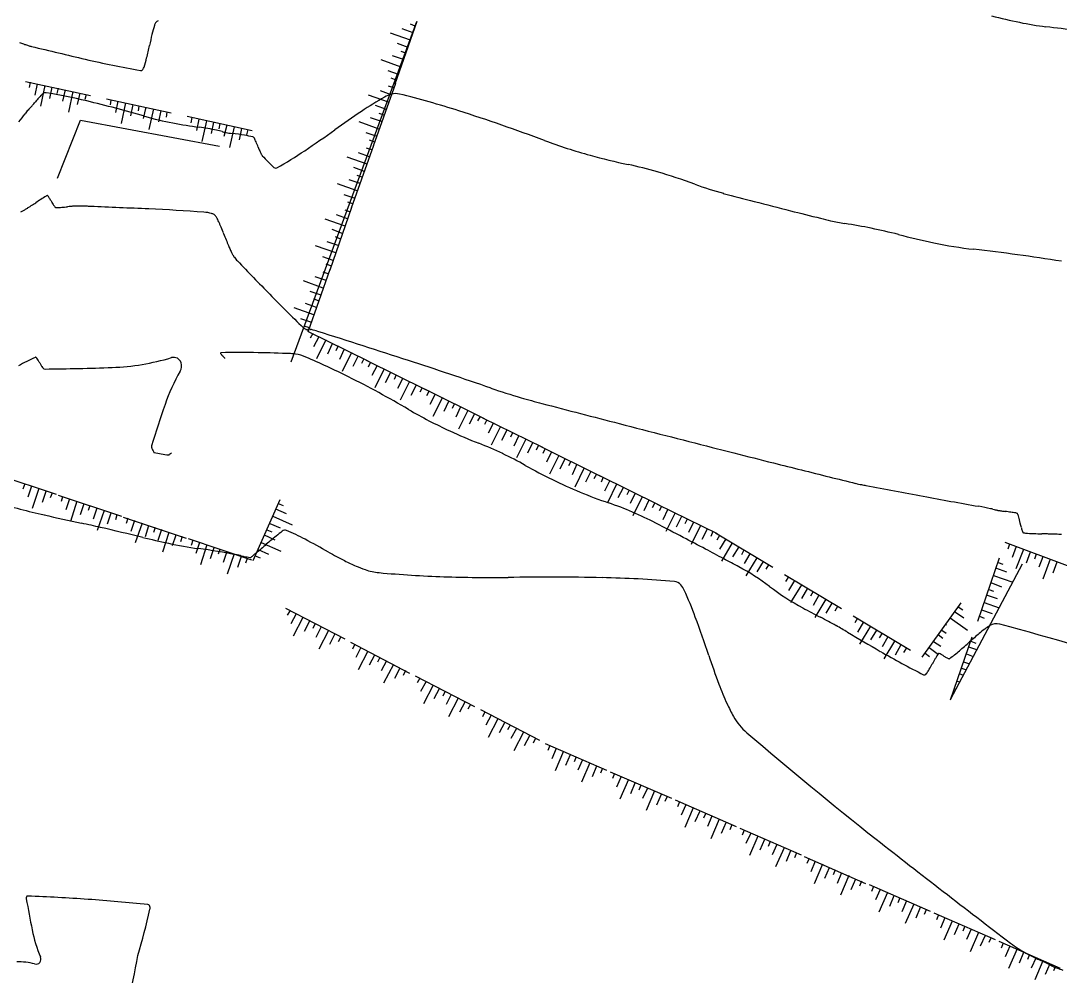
# Model space of a CAD drawing. Extents: x 0 to 560514, y 0 to 4788038.
# Drawn here: x 560228.8 to 560254.45, y 4787804.23 to 4787827.81 of the extents above; entities that cross this region are included whole.
import ezdxf

# ---------------------------------------------------------------- set-up
doc = ezdxf.new("R2010")
doc.units = 0
doc.layers.add('Nivel 7', color=7, linetype='Continuous')

msp = doc.modelspace()

# ---------------------------------------------------------------- linework, layer by layer
at = {"layer": 'Nivel 7'}
for p, q in [((560235.47, 4787819.39), (560238.57, 4787827.79)), ((560238.57, 4787827.79), (560238.03, 4787826.24)), ((560238.48, 4787827.51), (560238.21, 4787827.61)), ((560238.53, 4787827.67), (560238.41, 4787827.72)), ((560238.41, 4787827.33), (560237.92, 4787827.5)), ((560238.08, 4787827.25), (560238.35, 4787827.15)), ((560238.3, 4787827.01), (560238.18, 4787827.05)), ((560238.18, 4787826.66), (560237.69, 4787826.84)), ((560238.24, 4787826.85), (560237.97, 4787826.94)), ((560237.85, 4787826.58), (560238.11, 4787826.49)), ((560228.91, 4787826.31), (560230.52, 4787825.96)), ((560229.03, 4787826.29), (560229, 4787826.16)), ((560229.2, 4787826.25), (560229.14, 4787825.97)), ((560238.04, 4787826.26), (560237.49, 4787824.71)), ((560238.06, 4787826.34), (560237.94, 4787826.39)), ((560229.39, 4787826.21), (560229.28, 4787825.7)), ((560229.51, 4787825.89), (560229.57, 4787826.17)), ((560229.72, 4787826.14), (560229.69, 4787826.01)), ((560229.89, 4787826.1), (560229.83, 4787825.82)), ((560230.08, 4787826.06), (560229.97, 4787825.55)), ((560230.2, 4787825.74), (560230.26, 4787826.02)), ((560230.41, 4787825.99), (560230.38, 4787825.86)), ((560237.87, 4787825.8), (560237.38, 4787825.97)), ((560237.94, 4787825.98), (560237.67, 4787826.08)), ((560238, 4787826.15), (560237.87, 4787826.19)), ((560230.91, 4787825.88), (560232.51, 4787825.53)), ((560231.02, 4787825.85), (560231, 4787825.73)), ((560231.19, 4787825.82), (560231.13, 4787825.54)), ((560231.38, 4787825.78), (560231.27, 4787825.27)), ((560231.51, 4787825.46), (560231.57, 4787825.74)), ((560237.54, 4787825.72), (560237.81, 4787825.62)), ((560231.71, 4787825.7), (560231.69, 4787825.58)), ((560231.88, 4787825.67), (560231.82, 4787825.39)), ((560232.07, 4787825.63), (560231.96, 4787825.12)), ((560232.2, 4787825.31), (560232.26, 4787825.59)), ((560232.4, 4787825.55), (560232.38, 4787825.43)), ((560237.76, 4787825.48), (560237.64, 4787825.52)), ((560232.9, 4787825.45), (560234.51, 4787825.1)), ((560233.02, 4787825.42), (560232.99, 4787825.29)), ((560233.19, 4787825.38), (560233.13, 4787825.1)), ((560233.38, 4787825.34), (560233.26, 4787824.83)), ((560233.5, 4787825.02), (560233.56, 4787825.3)), ((560233.71, 4787825.27), (560233.68, 4787825.14)), ((560233.88, 4787825.23), (560233.81, 4787824.95)), ((560237.64, 4787825.13), (560237.15, 4787825.31)), ((560237.7, 4787825.32), (560237.43, 4787825.41)), ((560234.06, 4787825.19), (560233.95, 4787824.68)), ((560234.19, 4787824.87), (560234.25, 4787825.15)), ((560234.4, 4787825.12), (560234.37, 4787824.99)), ((560237.31, 4787825.05), (560237.58, 4787824.96)), ((560237.5, 4787824.73), (560236.95, 4787823.18)), ((560237.53, 4787824.81), (560237.4, 4787824.86)), ((560237.34, 4787824.27), (560236.85, 4787824.44)), ((560237.4, 4787824.45), (560237.13, 4787824.55)), ((560237.46, 4787824.62), (560237.33, 4787824.66)), ((560237.01, 4787824.19), (560237.27, 4787824.09)), ((560237.22, 4787823.95), (560237.1, 4787823.99)), ((560237.1, 4787823.61), (560236.61, 4787823.78)), ((560237.17, 4787823.79), (560236.9, 4787823.88)), ((560236.77, 4787823.52), (560237.04, 4787823.43)), ((560229.6, 4787823.27), (560229.57, 4787823.32)), ((560236.96, 4787823.2), (560236.42, 4787821.65)), ((560236.99, 4787823.29), (560236.87, 4787823.33)), ((560236.8, 4787822.74), (560236.31, 4787822.91)), ((560236.86, 4787822.92), (560236.59, 4787823.02)), ((560236.92, 4787823.09), (560236.8, 4787823.13)), ((560236.47, 4787822.66), (560236.74, 4787822.56)), ((560236.69, 4787822.42), (560236.56, 4787822.47)), ((560236.57, 4787822.08), (560236.07, 4787822.25)), ((560236.63, 4787822.26), (560236.36, 4787822.35)), ((560236.24, 4787821.99), (560236.5, 4787821.9)), ((560236.42, 4787821.67), (560235.88, 4787820.12)), ((560236.45, 4787821.76), (560236.33, 4787821.8)), ((560236.26, 4787821.21), (560235.77, 4787821.39)), ((560236.33, 4787821.4), (560236.06, 4787821.49)), ((560236.38, 4787821.56), (560236.26, 4787821.6)), ((560235.93, 4787821.13), (560236.2, 4787821.04)), ((560236.15, 4787820.89), (560236.03, 4787820.94)), ((560236.03, 4787820.55), (560235.54, 4787820.72)), ((560236.09, 4787820.73), (560235.82, 4787820.83)), ((560235.7, 4787820.46), (560235.97, 4787820.37)), ((560235.92, 4787820.23), (560235.79, 4787820.27)), ((560235.89, 4787820.19), (560235.88, 4787820.19)), ((560235.89, 4787820.14), (560237.36, 4787819.41)), ((560236, 4787820.09), (560235.94, 4787819.97)), ((560236.15, 4787820.01), (560236.02, 4787819.76)), ((560236.32, 4787819.93), (560236.09, 4787819.46)), ((560236.37, 4787819.59), (560236.49, 4787819.84)), ((560236.63, 4787819.78), (560236.57, 4787819.66)), ((560236.78, 4787819.7), (560236.66, 4787819.45)), ((560236.96, 4787819.62), (560236.73, 4787819.15)), ((560237, 4787819.28), (560237.12, 4787819.53)), ((560237.26, 4787819.46), (560237.2, 4787819.35)), ((560237.32, 4787819.43), (560238.8, 4787818.7)), ((560237.43, 4787819.38), (560237.37, 4787819.26)), ((560237.59, 4787819.3), (560237.46, 4787819.05)), ((560237.76, 4787819.22), (560237.53, 4787818.75)), ((560237.8, 4787818.88), (560237.93, 4787819.13)), ((560238.06, 4787819.07), (560238.01, 4787818.95)), ((560238.22, 4787818.99), (560238.09, 4787818.73)), ((560238.39, 4787818.9), (560238.16, 4787818.44)), ((560238.43, 4787818.57), (560238.56, 4787818.82)), ((560238.7, 4787818.75), (560238.64, 4787818.64)), ((560238.76, 4787818.72), (560240.23, 4787817.99)), ((560238.87, 4787818.67), (560238.81, 4787818.55)), ((560239.02, 4787818.59), (560238.89, 4787818.34)), ((560239.2, 4787818.51), (560238.96, 4787818.04)), ((560239.24, 4787818.17), (560239.36, 4787818.42)), ((560239.5, 4787818.36), (560239.44, 4787818.24)), ((560239.65, 4787818.28), (560239.53, 4787818.02)), ((560239.83, 4787818.19), (560239.6, 4787817.73)), ((560239.87, 4787817.86), (560240, 4787818.11)), ((560240.13, 4787818.04), (560240.07, 4787817.93)), ((560240.19, 4787818.01), (560241.67, 4787817.28)), ((560240.3, 4787817.96), (560240.24, 4787817.84)), ((560240.46, 4787817.88), (560240.33, 4787817.63)), ((560240.63, 4787817.79), (560240.4, 4787817.33)), ((560240.67, 4787817.46), (560240.8, 4787817.71)), ((560240.93, 4787817.64), (560240.88, 4787817.53)), ((560241.09, 4787817.57), (560240.96, 4787817.31)), ((560241.26, 4787817.48), (560241.03, 4787817.02)), ((560241.31, 4787817.14), (560241.43, 4787817.4)), ((560241.57, 4787817.33), (560241.51, 4787817.21)), ((560241.63, 4787817.3), (560243.1, 4787816.57)), ((560241.74, 4787817.25), (560241.68, 4787817.13)), ((560241.89, 4787817.17), (560241.77, 4787816.91)), ((560242.07, 4787817.08), (560241.84, 4787816.62)), ((560242.11, 4787816.75), (560242.23, 4787817)), ((560242.37, 4787816.93), (560242.31, 4787816.82)), ((560242.52, 4787816.86), (560242.4, 4787816.6)), ((560242.7, 4787816.77), (560242.47, 4787816.3)), ((560228.11, 4787816.64), (560229.67, 4787816.12)), ((560242.74, 4787816.43), (560242.87, 4787816.69)), ((560243, 4787816.62), (560242.94, 4787816.5)), ((560243.06, 4787816.59), (560244.54, 4787815.86)), ((560243.17, 4787816.54), (560243.12, 4787816.42)), ((560228.9, 4787816.38), (560228.85, 4787816.25)), ((560229.06, 4787816.32), (560228.97, 4787816.05)), ((560229.24, 4787816.26), (560229.08, 4787815.77)), ((560243.33, 4787816.46), (560243.2, 4787816.2)), ((560243.5, 4787816.37), (560243.27, 4787815.91)), ((560243.54, 4787816.04), (560243.67, 4787816.29)), ((560243.81, 4787816.22), (560243.75, 4787816.11)), ((560229.33, 4787815.93), (560229.42, 4787816.2)), ((560229.57, 4787816.15), (560229.52, 4787816.03)), ((560229.72, 4787816.1), (560231.28, 4787815.58)), ((560229.83, 4787816.06), (560229.79, 4787815.94)), ((560230, 4787816.01), (560229.91, 4787815.74)), ((560234.53, 4787814.49), (560235.2, 4787815.99)), ((560243.96, 4787816.15), (560243.83, 4787815.89)), ((560244.13, 4787816.06), (560243.9, 4787815.59)), ((560244.18, 4787815.72), (560244.3, 4787815.98)), ((560230.18, 4787815.95), (560230.02, 4787815.45)), ((560230.27, 4787815.62), (560230.36, 4787815.89)), ((560230.5, 4787815.84), (560230.46, 4787815.72)), ((560230.67, 4787815.78), (560230.58, 4787815.51)), ((560230.85, 4787815.72), (560230.68, 4787815.23)), ((560235.35, 4787815.64), (560235.09, 4787815.75)), ((560235.15, 4787815.89), (560235.27, 4787815.84)), ((560244.44, 4787815.91), (560244.38, 4787815.79)), ((560244.5, 4787815.88), (560245.98, 4787815.15)), ((560244.61, 4787815.82), (560244.55, 4787815.71)), ((560244.76, 4787815.75), (560244.64, 4787815.49)), ((560230.94, 4787815.39), (560231.03, 4787815.66)), ((560231.17, 4787815.61), (560231.13, 4787815.49)), ((560231.32, 4787815.56), (560232.88, 4787815.04)), ((560231.44, 4787815.53), (560231.4, 4787815.4)), ((560231.6, 4787815.47), (560231.51, 4787815.2)), ((560235.02, 4787815.58), (560235.49, 4787815.37)), ((560244.94, 4787815.66), (560244.71, 4787815.2)), ((560244.98, 4787815.32), (560245.11, 4787815.58)), ((560245.24, 4787815.51), (560245.18, 4787815.39)), ((560253.45, 4787815.45), (560253.43, 4787815.53)), ((560253.46, 4787815.41), (560253.45, 4787815.45)), ((560231.79, 4787815.41), (560231.62, 4787814.92)), ((560231.87, 4787815.08), (560231.96, 4787815.35)), ((560232.11, 4787815.3), (560232.07, 4787815.18)), ((560232.27, 4787815.25), (560232.18, 4787814.98)), ((560234.87, 4787815.24), (560234.99, 4787815.19)), ((560234.94, 4787815.4), (560235.2, 4787815.29)), ((560245.4, 4787815.43), (560245.27, 4787815.18)), ((560245.57, 4787815.35), (560245.34, 4787814.88)), ((560245.61, 4787815.01), (560245.74, 4787815.27)), ((560245.87, 4787815.2), (560245.82, 4787815.08)), ((560253.47, 4787815.35), (560253.46, 4787815.41)), ((560253.49, 4787815.3), (560253.47, 4787815.35)), ((560232.45, 4787815.18), (560232.29, 4787814.69)), ((560232.54, 4787814.86), (560232.63, 4787815.12)), ((560232.78, 4787815.08), (560232.74, 4787814.95)), ((560232.93, 4787815.03), (560234.49, 4787814.5)), ((560233.04, 4787814.99), (560233, 4787814.86)), ((560235.07, 4787814.99), (560234.81, 4787815.11)), ((560245.94, 4787815.17), (560247.35, 4787814.32)), ((560246.04, 4787815.1), (560245.97, 4787814.99)), ((560246.19, 4787815.02), (560246.04, 4787814.77)), ((560253.08, 4787814.94), (560254.62, 4787814.36)), ((560233.21, 4787814.93), (560233.12, 4787814.66)), ((560233.39, 4787814.87), (560233.23, 4787814.38)), ((560233.48, 4787814.54), (560233.57, 4787814.81)), ((560233.71, 4787814.76), (560233.67, 4787814.64)), ((560233.88, 4787814.71), (560233.79, 4787814.44)), ((560234.65, 4787814.76), (560234.91, 4787814.64)), ((560234.73, 4787814.93), (560235.21, 4787814.72)), ((560246.35, 4787814.92), (560246.09, 4787814.47)), ((560246.37, 4787814.58), (560246.52, 4787814.82)), ((560246.64, 4787814.74), (560246.58, 4787814.63)), ((560253.19, 4787814.89), (560253.15, 4787814.77)), ((560253.36, 4787814.83), (560253.26, 4787814.56)), ((560253.54, 4787814.76), (560253.35, 4787814.28)), ((560253.61, 4787814.43), (560253.71, 4787814.7)), ((560234.06, 4787814.65), (560233.89, 4787814.15)), ((560234.15, 4787814.32), (560234.24, 4787814.59)), ((560234.38, 4787814.54), (560234.34, 4787814.42)), ((560234.58, 4787814.6), (560234.7, 4787814.55)), ((560246.79, 4787814.65), (560246.65, 4787814.41)), ((560246.96, 4787814.55), (560246.69, 4787814.11)), ((560246.97, 4787814.21), (560247.12, 4787814.46)), ((560252.41, 4787812.99), (560252.95, 4787814.55)), ((560252.91, 4787814.44), (560253.03, 4787814.4)), ((560253.85, 4787814.64), (560253.81, 4787814.52)), ((560254.02, 4787814.58), (560253.92, 4787814.32)), ((560254.2, 4787814.52), (560254.02, 4787814.03)), ((560254.27, 4787814.18), (560254.37, 4787814.45)), ((560247.25, 4787814.38), (560247.18, 4787814.27)), ((560253.51, 4787814.4), (560251.73, 4787811.05)), ((560253.13, 4787814.2), (560252.86, 4787814.3)), ((560247.64, 4787814.14), (560249.05, 4787813.3)), ((560247.74, 4787814.08), (560247.67, 4787813.97)), ((560247.89, 4787813.99), (560247.74, 4787813.75)), ((560252.73, 4787813.94), (560253, 4787813.84)), ((560252.8, 4787814.12), (560253.28, 4787813.95)), ((560248.06, 4787813.89), (560247.79, 4787813.45)), ((560248.07, 4787813.55), (560248.22, 4787813.8)), ((560248.35, 4787813.72), (560248.28, 4787813.61)), ((560252.68, 4787813.77), (560252.8, 4787813.73)), ((560248.49, 4787813.63), (560248.35, 4787813.38)), ((560248.66, 4787813.53), (560248.39, 4787813.08)), ((560248.67, 4787813.19), (560248.82, 4787813.43)), ((560251.04, 4787812.1), (560252, 4787813.44)), ((560252.57, 4787813.45), (560252.94, 4787813.32)), ((560252.9, 4787813.54), (560252.63, 4787813.63)), ((560235.33, 4787813.31), (560236.79, 4787812.55)), ((560235.44, 4787813.25), (560235.37, 4787813.14)), ((560235.59, 4787813.17), (560235.46, 4787812.92)), ((560248.95, 4787813.35), (560248.88, 4787813.24)), ((560252.07, 4787813.06), (560251.84, 4787813.22)), ((560251.93, 4787813.34), (560252.04, 4787813.27)), ((560252.5, 4787813.27), (560252.77, 4787813.18)), ((560235.76, 4787813.08), (560235.52, 4787812.62)), ((560235.8, 4787812.74), (560235.93, 4787813)), ((560236.06, 4787812.93), (560236, 4787812.81)), ((560249.34, 4787813.12), (560250.75, 4787812.27)), ((560249.44, 4787813.06), (560249.38, 4787812.95)), ((560249.59, 4787812.97), (560249.44, 4787812.72)), ((560251.62, 4787812.91), (560251.64, 4787812.89)), ((560251.73, 4787813.07), (560252.16, 4787812.77)), ((560252.45, 4787813.11), (560252.57, 4787813.06)), ((560236.21, 4787812.85), (560236.08, 4787812.59)), ((560236.39, 4787812.76), (560236.15, 4787812.3)), ((560236.42, 4787812.42), (560236.55, 4787812.67)), ((560249.76, 4787812.87), (560249.49, 4787812.42)), ((560249.77, 4787812.53), (560249.92, 4787812.77)), ((560250.05, 4787812.69), (560249.98, 4787812.58)), ((560251.55, 4787812.56), (560251.43, 4787812.65)), ((560251.52, 4787812.77), (560251.63, 4787812.69)), ((560236.69, 4787812.6), (560236.63, 4787812.48)), ((560236.93, 4787812.47), (560238.39, 4787811.71)), ((560237.04, 4787812.42), (560236.98, 4787812.3)), ((560250.19, 4787812.6), (560250.05, 4787812.36)), ((560250.36, 4787812.5), (560250.09, 4787812.06)), ((560250.38, 4787812.16), (560250.52, 4787812.41)), ((560251.32, 4787812.49), (560251.5, 4787812.37)), ((560251.74, 4787811.05), (560252.27, 4787812.6)), ((560252.24, 4787812.5), (560252.36, 4787812.45)), ((560237.19, 4787812.34), (560237.06, 4787812.09)), ((560237.36, 4787812.25), (560237.12, 4787811.79)), ((560237.4, 4787811.91), (560237.53, 4787812.16)), ((560250.65, 4787812.33), (560250.58, 4787812.22)), ((560251.11, 4787812.2), (560251.22, 4787812.12)), ((560251.21, 4787812.34), (560251.44, 4787812.17)), ((560252.13, 4787812.18), (560252.3, 4787812.12)), ((560252.39, 4787812.28), (560252.19, 4787812.35)), ((560237.66, 4787812.09), (560237.6, 4787811.98)), ((560237.82, 4787812.01), (560237.69, 4787811.76)), ((560237.99, 4787811.92), (560237.75, 4787811.46)), ((560252.06, 4787811.99), (560252.21, 4787811.94)), ((560238.03, 4787811.58), (560238.16, 4787811.84)), ((560238.29, 4787811.77), (560238.23, 4787811.65)), ((560238.53, 4787811.64), (560239.99, 4787810.88)), ((560252.06, 4787811.65), (560251.96, 4787811.69)), ((560252.01, 4787811.83), (560252.13, 4787811.79)), ((560238.64, 4787811.58), (560238.58, 4787811.47)), ((560238.8, 4787811.5), (560238.66, 4787811.25)), ((560238.97, 4787811.41), (560238.73, 4787810.95)), ((560251.9, 4787811.51), (560251.97, 4787811.49)), ((560239, 4787811.08), (560239.13, 4787811.33)), ((560239.27, 4787811.26), (560239.21, 4787811.14)), ((560239.42, 4787811.18), (560239.29, 4787810.93)), ((560239.59, 4787811.09), (560239.35, 4787810.63)), ((560251.78, 4787811.16), (560251.79, 4787811.16)), ((560251.83, 4787811.33), (560251.87, 4787811.31)), ((560239.63, 4787810.75), (560239.76, 4787811)), ((560239.89, 4787810.93), (560239.83, 4787810.82)), ((560240.14, 4787810.81), (560241.6, 4787810.05)), ((560240.25, 4787810.75), (560240.19, 4787810.63)), ((560240.4, 4787810.67), (560240.27, 4787810.42)), ((560240.57, 4787810.58), (560240.33, 4787810.12)), ((560240.61, 4787810.24), (560240.74, 4787810.49)), ((560240.87, 4787810.42), (560240.81, 4787810.31)), ((560241.03, 4787810.34), (560240.89, 4787810.09)), ((560241.2, 4787810.25), (560240.96, 4787809.79)), ((560241.23, 4787809.92), (560241.36, 4787810.17)), ((560241.5, 4787810.1), (560241.44, 4787809.98)), ((560241.74, 4787809.97), (560243.25, 4787809.31)), ((560241.85, 4787809.92), (560241.8, 4787809.8)), ((560242.01, 4787809.85), (560241.9, 4787809.59)), ((560242.19, 4787809.78), (560241.98, 4787809.3)), ((560242.25, 4787809.44), (560242.36, 4787809.7)), ((560242.5, 4787809.64), (560242.45, 4787809.52)), ((560242.66, 4787809.57), (560242.54, 4787809.31)), ((560242.84, 4787809.49), (560242.63, 4787809.02)), ((560242.9, 4787809.16), (560243.01, 4787809.42)), ((560243.15, 4787809.36), (560243.1, 4787809.24)), ((560243.34, 4787809.27), (560244.85, 4787808.62)), ((560243.45, 4787809.23), (560243.4, 4787809.11)), ((560243.61, 4787809.16), (560243.5, 4787808.89)), ((560243.79, 4787809.08), (560243.58, 4787808.6)), ((560243.85, 4787808.74), (560243.96, 4787809)), ((560244.1, 4787808.94), (560244.05, 4787808.82)), ((560244.26, 4787808.87), (560244.14, 4787808.61)), ((560244.43, 4787808.8), (560244.23, 4787808.32)), ((560244.49, 4787808.46), (560244.61, 4787808.72)), ((560244.75, 4787808.66), (560244.69, 4787808.54)), ((560244.94, 4787808.58), (560246.45, 4787807.92)), ((560245.05, 4787808.53), (560245, 4787808.41)), ((560245.21, 4787808.46), (560245.09, 4787808.2)), ((560245.39, 4787808.38), (560245.18, 4787807.9)), ((560245.44, 4787808.05), (560245.56, 4787808.31)), ((560245.7, 4787808.25), (560245.64, 4787808.13)), ((560245.85, 4787808.18), (560245.74, 4787807.92)), ((560246.03, 4787808.1), (560245.82, 4787807.62)), ((560246.09, 4787807.76), (560246.2, 4787808.02)), ((560246.34, 4787807.96), (560246.29, 4787807.84)), ((560246.54, 4787807.88), (560248.05, 4787807.22)), ((560246.65, 4787807.83), (560246.6, 4787807.71)), ((560246.81, 4787807.76), (560246.69, 4787807.5)), ((560246.98, 4787807.68), (560246.78, 4787807.21)), ((560247.04, 4787807.35), (560247.16, 4787807.61)), ((560247.29, 4787807.55), (560247.24, 4787807.43)), ((560247.45, 4787807.48), (560247.34, 4787807.22)), ((560247.63, 4787807.4), (560247.42, 4787806.93)), ((560247.69, 4787807.07), (560247.8, 4787807.33)), ((560247.94, 4787807.27), (560247.89, 4787807.15)), ((560248.13, 4787807.18), (560249.64, 4787806.52)), ((560248.25, 4787807.13), (560248.19, 4787807.01)), ((560248.4, 4787807.07), (560248.29, 4787806.8)), ((560248.58, 4787806.99), (560248.37, 4787806.51)), ((560248.64, 4787806.65), (560248.75, 4787806.91)), ((560248.89, 4787806.85), (560248.84, 4787806.73)), ((560249.05, 4787806.78), (560248.94, 4787806.52)), ((560249.23, 4787806.71), (560249.02, 4787806.23)), ((560249.29, 4787806.37), (560249.4, 4787806.63)), ((560249.54, 4787806.57), (560249.49, 4787806.45)), ((560249.73, 4787806.49), (560251.24, 4787805.83)), ((560249.84, 4787806.44), (560249.79, 4787806.32)), ((560250, 4787806.37), (560249.89, 4787806.11)), ((560250.18, 4787806.29), (560249.97, 4787805.81)), ((560250.24, 4787805.96), (560250.35, 4787806.22)), ((560250.49, 4787806.16), (560250.44, 4787806.04)), ((560250.65, 4787806.09), (560250.54, 4787805.82)), ((560250.83, 4787806.01), (560250.62, 4787805.53)), ((560250.89, 4787805.67), (560251, 4787805.93)), ((560251.14, 4787805.87), (560251.09, 4787805.75)), ((560251.33, 4787805.79), (560252.84, 4787805.13)), ((560251.44, 4787805.74), (560251.39, 4787805.62)), ((560251.6, 4787805.67), (560251.49, 4787805.41)), ((560251.78, 4787805.59), (560251.57, 4787805.12)), ((560251.84, 4787805.26), (560251.95, 4787805.52)), ((560252.09, 4787805.46), (560252.04, 4787805.34)), ((560252.25, 4787805.39), (560252.13, 4787805.13)), ((560252.43, 4787805.31), (560252.22, 4787804.83)), ((560252.48, 4787804.98), (560252.6, 4787805.24)), ((560252.74, 4787805.18), (560252.68, 4787805.06)), ((560252.93, 4787805.09), (560254.44, 4787804.43)), ((560253.04, 4787805.04), (560252.99, 4787804.92)), ((560253.2, 4787804.97), (560253.09, 4787804.71)), ((560253.38, 4787804.9), (560253.17, 4787804.42)), ((560253.44, 4787804.56), (560253.55, 4787804.82)), ((560253.69, 4787804.76), (560253.64, 4787804.64)), ((560253.85, 4787804.69), (560253.73, 4787804.43)), ((560254.02, 4787804.61), (560253.82, 4787804.14)), ((560254.08, 4787804.28), (560254.2, 4787804.54)), ((560254.33, 4787804.48), (560254.28, 4787804.36))]:
    msp.add_line(p, q, dxfattribs=at)
for points in [[(560229.7, 4787823.92), (560230.27, 4787825.35), (560233.7, 4787824.71)], [(560235.9, 4787820.2), (560235.89, 4787820.19), (560235.89, 4787820.19)]]:
    msp.add_lwpolyline(points, dxfattribs=at)
for centre, radius, start, end in [((560232.228, 4787827.694), 0.119, 111.1074, 150.3534), ((560261.371, 4787864.434), 37.514, 256.7152, 257.8013), ((560254.942, 4787834.696), 7.089, 257.8015, 263.1253), ((560235.184, 4787826.705), 3.242, 162.3919, 166.3495), ((560232.429, 4787827.579), 0.352, 150.3546, 162.3926), ((560249.523, 4787789.752), 38.181, 80.832, 83.1254), ((560229.23, 4787828.25), 1.082, 244.6434, 250.118), ((560241.745, 4787825.111), 9.993, 166.3494, 167.9686), ((560229.23, 4787828.25), 1.081, 250.1176, 251.7232), ((560232.156, 4787837.107), 10.409, 251.7235, 252.241), ((560229.325, 4787828.271), 1.13, 252.2411, 256.5515), ((560296.59, 4788109.562), 290.352, 256.55149, 256.82032), ((560220.011, 4787829.743), 12.229, 346.505, 347.9688), ((560236.118, 4787851.327), 25.132, 256.8204, 259.9866), ((560228.717, 4787827.654), 3.275, 342.3929, 346.5052), ((560231.759, 4787826.64), 0.0629, 259.9864, 327.0329), ((560231.614, 4787826.735), 0.236, 327.0329, 342.3924), ((560229.84, 4787825.444), 0.752, 131.4685, 136.7129), ((560229.406, 4787825.935), 0.0964, 80.4998, 131.4688), ((560227.004, 4787811.586), 14.645, 76.4985, 80.4994), ((560238.142, 4787825.282), 0.739, 105.6684, 119.8826), ((560238.048, 4787825.615), 0.394, 76.114, 105.6684), ((560232.749, 4787804.18), 22.474, 72.2439, 76.114), ((560227.998, 4787826.701), 1.465, 315.6845, 318.9002), ((560227.818, 4787826.858), 1.704, 318.9013, 320.6549), ((560237.134, 4787819.22), 10.342, 139.9425, 140.6544), ((560230.736, 4787824.6), 1.983, 136.7127, 139.9424), ((560222.422, 4787792.502), 34.272, 74.0286, 76.4985), ((560242.72, 4787817.315), 9.928, 119.8826, 123.7527), ((560224.071, 4787829.077), 6.005, 321.1678, 323.5908), ((560229.906, 4787824.773), 1.246, 138.2691, 143.591), ((560230.67, 4787824.092), 2.269, 135.6846, 138.2688), ((560251.607, 4787804.016), 25.923, 123.7526, 125.5109), ((560225.18, 4787780.541), 47.296, 69.5294, 72.244), ((560234.069, 4787833.197), 8.058, 254.0286, 259.1237), ((560234.608, 4787836.001), 10.913, 259.1236, 262.5934), ((560232.592, 4787820.496), 4.723, 77.3179, 82.5935), ((560232.579, 4787820.437), 4.783, 75.6708, 77.3181), ((560234.347, 4787827.359), 2.361, 255.6706, 258.0155), ((560234.219, 4787826.753), 1.742, 258.0157, 263.1673), ((560233.19, 4787818.166), 6.907, 80.5811, 83.1673), ((560233.821, 4787821.971), 3.05, 76.6374, 80.5813), ((560216.852, 4787852.721), 33.911, 303.9736, 305.5109), ((560234.516, 4787824.896), 0.0437, 43.214, 76.6359), ((560234.488, 4787824.87), 0.0815, 26.7187, 43.2168), ((560233.295, 4787824.27), 1.417, 22.7736, 26.7174), ((560231.027, 4787823.317), 3.878, 20.6781, 22.7737), ((560236.436, 4787825.359), 1.904, 200.6784, 203.6691), ((560246.323, 4787837.18), 13.161, 249.5295, 254.6765), ((560236.154, 4787825.235), 1.596, 203.6691, 206.7186), ((560234.978, 4787824.643), 0.28, 206.7172, 213.9996), ((560234.831, 4787824.544), 0.102, 214.0021, 223.6322), ((560245.371, 4787834.593), 14.665, 223.631, 224.4331), ((560229.487, 4787833.97), 11.3, 299.8835, 303.9736), ((560247.271, 4787840.64), 16.749, 254.6765, 257.9708), ((560237.609, 4787826.983), 3.795, 224.4333, 227.0662), ((560235.22, 4787824.415), 0.288, 227.0663, 236.6417), ((560235.091, 4787824.218), 0.0523, 236.6418, 299.8837), ((560241.683, 4787814.417), 10.063, 73.7203, 77.9707), ((560240.571, 4787810.61), 14.029, 69.7369, 73.7204), ((560248.206, 4787831.289), 8.014, 249.7368, 255.0082), ((560231.032, 4787820.745), 3.173, 120.4897, 123.2979), ((560229.469, 4787823.399), 0.0931, 104.0399, 120.4913), ((560229.454, 4787823.459), 0.0312, 88.2805, 104.0328), ((560229.455, 4787823.481), 0.00932, 59.2462, 88.2903), ((560229.446, 4787823.466), 0.0269, 46.8798, 59.2421), ((560229.433, 4787823.452), 0.0453, 37.3525, 46.8791), ((560229.103, 4787823.2), 0.461, 33.5637, 37.3524), ((560228.766, 4787822.977), 0.865, 30.7994, 33.5643), ((560163.812, 4787784.259), 76.483, 30.76484, 30.79807), ((560273.18, 4787924.548), 104.56, 255.00818, 255.44088), ((560222.553, 4787834.13), 12.686, 299.9975, 300.3259), ((560228.853, 4787823.361), 0.21, 300.3289, 302.8829), ((560224.671, 4787829.83), 7.912, 302.8784, 303.1497), ((560171.159, 4787911.756), 105.766, 303.1513, 303.22556), ((560213.429, 4787847.224), 28.623, 303.2256, 303.3555), ((560309.929, 4787700.624), 146.888, 123.29759, 123.35489), ((560261.95, 4787842.668), 37.722, 210.7489, 210.8163), ((560279.025, 4787852.852), 57.603, 210.81561, 210.84655), ((560230.294, 4787823.691), 0.813, 210.8657, 213.6289), ((560230.027, 4787823.513), 0.493, 213.6291, 217.1791), ((560229.688, 4787823.256), 0.0664, 217.1787, 224.6099), ((560229.671, 4787823.239), 0.0432, 224.6064, 233.8311), ((560229.656, 4787823.219), 0.0184, 233.8363, 251.7193), ((560229.671, 4787823.264), 0.0659, 251.7153, 261.1484), ((560229.688, 4787823.369), 0.172, 261.1511, 271.8291), ((560229.622, 4787825.439), 2.243, 271.8291, 274.7792), ((560229.104, 4787831.623), 8.449, 274.7793, 275.7405), ((560230.229, 4787820.434), 2.797, 94.0696, 95.7401), ((560230.764, 4787812.917), 10.333, 93.5838, 94.0701), ((560230.136, 4787822.941), 0.289, 90.6751, 93.5821), ((560230.159, 4787821.024), 2.206, 90.2815, 90.6762), ((560230.171, 4787818.611), 4.619, 90.0096, 90.2823), ((560230.172, 4787809.816), 13.414, 89.7039, 90.0094), ((560230.202, 4787815.607), 7.624, 89.2979, 89.7031), ((560230.288, 4787822.578), 0.652, 88.6123, 89.3031), ((560227.132, 4787692.767), 130.501, 88.55886, 88.60768), ((560230.269, 4787817.43), 5.799, 87.5692, 88.5586), ((560179.663, 4786625.186), 1199.116, 87.500761, 87.569517), ((560229.881, 4787775.711), 47.496, 85.852, 87.5007), ((560282.649, 4787961.004), 142.225, 255.44088, 255.81192), ((560227.536, 4787825.728), 2.921, 295.5774, 297.0379), ((560228.54, 4787823.76), 0.712, 297.038, 299.9975), ((560233.25, 4787822.163), 0.922, 73.9988, 85.8519), ((560233.421, 4787822.758), 0.303, 60.4397, 73.999), ((560233.522, 4787822.936), 0.0977, 36.46, 60.4398), ((560233.186, 4787822.688), 0.515, 31.694, 36.4598), ((560233.295, 4787822.756), 0.387, 26.1915, 31.6934), ((560229.206, 4787820.744), 4.944, 24.7125, 26.1924), ((560296.21, 4788014.644), 197.552, 255.81192, 256.03354), ((560253.944, 4787844.703), 22.435, 256.0335, 256.691), ((560232.333, 4787822.183), 1.502, 22.0267, 24.7117), ((560219.536, 4787817.006), 15.307, 21.4065, 22.0274), ((560249.879, 4787827.519), 4.777, 256.691, 260.9488), ((560246.483, 4787806.198), 16.814, 78.6799, 80.949), ((560247.23, 4787809.928), 13.009, 75.6578, 78.6798), ((560249.177, 4787828.633), 16.534, 201.4295, 202.0043), ((560277.958, 4787840.264), 47.576, 202.0041, 202.1975), ((560256.018, 4787844.3), 22.468, 255.6577, 257.9572), ((560240.612, 4787825.025), 7.24, 202.1979, 202.6939), ((560234.931, 4787822.649), 1.082, 202.6943, 205.1942), ((560239.125, 4787824.622), 5.718, 205.1932, 206.2807), ((560253.47, 4787832.356), 10.255, 257.9572, 263.5037), ((560246.693, 4787772.843), 49.642, 80.9835, 83.5038), ((560235.606, 4787822.885), 1.793, 206.2818, 208.6719), ((560234.651, 4787822.362), 0.704, 208.6716, 212.4867), ((560234.257, 4787822.111), 0.237, 212.4847, 217.1259), ((560235.646, 4787823.163), 1.98, 217.1276, 218.7326), ((560234.608, 4787822.33), 0.648, 218.732, 224.0316), ((560404.845, 4787986.911), 237.434, 224.03211, 224.30896), ((560268.05, 4787853.376), 46.268, 224.3089, 225.7497), ((560235.914, 4787820.389), 0.215, 225.7495, 246.9961), ((560235.877, 4787820.301), 0.12, 246.9967, 263.2235), ((560235.866, 4787820.207), 0.025, 263.2239, 299.2871), ((560235.349, 4787821.128), 1.082, 299.2792, 299.6248), ((560235.872, 4787820.21), 0.025, 299.6682, 301.9423), ((560235.885, 4787820.189), 0.00015, 302.3132, 305.0669), ((560235.938, 4787820.143), 0.0675, 121.8259, 124.6991), ((560235.935, 4787820.147), 0.0626, 118.8275, 121.8094), ((560235.91, 4787820.194), 0.00934, 112.7824, 118.8427), ((560235.908, 4787820.196), 0.00656, 105.4974, 112.7298), ((560235.908, 4787820.193), 0.00971, 83.16, 90.8789), ((560235.907, 4787820.2), 0.00271, 90.9216, 105.5735), ((560235.906, 4787820.179), 0.0238, 74.1874, 83.1807), ((560235.853, 4787819.992), 0.218, 71.2072, 74.1761), ((560235.607, 4787819.268), 0.983, 70.5621, 71.2089), ((560236.071, 4787820.573), 0.402, 250.0958, 251.6751), ((560236.378, 4787821.503), 1.382, 251.6809, 252.1077), ((560235.962, 4787820.213), 0.026, 252.0762, 255.186), ((560235.973, 4787820.257), 0.0711, 255.3214, 255.5845), ((560236.27, 4787821.401), 1.253, 255.4553, 255.5178), ((560236.041, 4787820.513), 0.337, 255.5368, 256.8324), ((560234.259, 4787813.235), 7.156, 76.1559, 76.2169), ((560235.395, 4787817.844), 2.41, 72.299, 76.1556), ((560082.821, 4787339.796), 504.216, 72.03238, 72.29892), ((560233.737, 4787819.601), 0.012, 91.2362, 216.0061), ((560234.105, 4787819.869), 0.468, 216.0043, 218.8758), ((560234.215, 4787797.406), 22.213, 88.8714, 91.2354), ((560233.932, 4787819.73), 0.245, 218.8797, 222.8476), ((560234.761, 4787820.499), 1.376, 222.8448, 224.4651), ((560233.813, 4787776.983), 42.64, 87.8002, 88.8714), ((560235.407, 4787818.487), 1.106, 81.1439, 87.8), ((560235.415, 4787818.537), 1.054, 66.7503, 81.1442), ((560231.886, 4787813.694), 6.419, 115.2439, 119.3518), ((560229.159, 4787819.478), 0.0245, 44.385, 115.2435), ((560229.06, 4787819.382), 0.163, 35.6205, 44.3857), ((560228.59, 4787819.045), 0.741, 31.5121, 35.6198), ((560226.505, 4787817.766), 3.187, 30.0574, 31.5131), ((560231.623, 4787820.728), 2.726, 210.0563, 211.6303), ((560229.701, 4787819.544), 0.469, 211.6302, 215.6206), ((560230.831, 4787825.142), 5.896, 272.1544, 286.607), ((560232.571, 4787819.309), 0.191, 18.0729, 106.607), ((560232.505, 4787819.287), 0.261, 330.012, 18.073), ((560232.639, 4787818.416), 1.597, 42.9607, 44.4648), ((560233.439, 4787819.161), 0.504, 38.8767, 42.9599), ((560233.825, 4787819.472), 0.00867, 7.3652, 38.885), ((560227.846, 4787800.919), 20.23, 63.4722, 66.7502), ((560202.052, 4787707.459), 117.703, 70.98589, 72.03233), ((560230.05, 4787819.794), 0.898, 215.6215, 218.5056), ((560229.395, 4787819.273), 0.0613, 218.5054, 270.5241), ((560228.863, 4787877.462), 58.253, 270.524, 272.15438), ((560236.823, 4787816.796), 4.725, 150.0118, 160.9934), ((560225.439, 4787796.097), 25.619, 59.694, 63.4722), ((560245.411, 4787833.283), 15.383, 250.9859, 253.8808), ((560272.53, 4787804.496), 42.491, 160.9935, 162.4343), ((560247.485, 4787840.457), 22.851, 253.8808, 255.2245), ((560320.421, 4788116.989), 308.839, 255.22452, 255.59007), ((560244.346, 4787828.445), 11.85, 239.6939, 245.2505), ((561170.174, 4791424.156), 3723.431, 255.589975, 255.626414), ((560244.996, 4787829.856), 13.403, 245.2504, 248.5722), ((560232.079, 4787817.301), 0.061, 162.4338, 201.1923), ((560232.705, 4787817.544), 0.733, 201.1949, 203.4037), ((560233.373, 4787817.833), 1.461, 203.4, 204.9646), ((560236.775, 4787808.906), 9.102, 64.5412, 68.5723), ((560296.68, 4788015.596), 204.728, 255.62637, 255.78176), ((560233.704, 4787817.987), 1.825, 204.9672, 206.8377), ((560232.108, 4787817.18), 0.0375, 206.8329, 219.9146), ((560232.089, 4787817.164), 0.0129, 219.9219, 258.5219), ((560233.226, 4787822.762), 5.725, 258.5184, 260.3158), ((560233.323, 4787823.326), 6.297, 260.3159, 261.9536), ((560232.443, 4787817.103), 0.0122, 261.9524, 299.9144), ((560232.415, 4787817.152), 0.069, 299.9156, 307.6389), ((560231.967, 4787817.733), 0.802, 307.6395, 309.9033), ((560231.902, 4787817.811), 0.903, 309.9028, 311.0744), ((560231.619, 4787818.135), 1.333, 311.0733, 312.0377), ((560236.769, 4787808.895), 9.114, 60.5822, 64.5412), ((560346.843, 4788213.574), 408.962, 255.78177, 255.92272), ((560247.682, 4787828.248), 13.103, 240.5823, 243.8839), ((560445.309, 4788606.243), 813.788, 255.922694, 256.022619), ((560247.161, 4787827.185), 11.919, 243.884, 251.1075), ((560275.988, 4787925.988), 112.777, 256.02256, 256.36221), ((560250.711, 4787821.808), 5.574, 256.3626, 257.8903), ((560250.441, 4787820.549), 4.286, 257.8898, 259.3527), ((560386.782, 4788545.777), 742.219, 259.352819, 259.463972), ((560274.288, 4787940.936), 127.006, 259.46403, 260.09199), ((560233.952, 4787835.952), 20.848, 253.9489, 257.3266), ((560240.552, 4787807.875), 8.491, 62.5468, 71.1076), ((560251.431, 4787810.08), 5.831, 77.1608, 80.0919), ((560251.523, 4787810.484), 5.416, 76.5252, 77.161), ((560254.272, 4787821.979), 6.402, 256.5742, 257.1121), ((560256.141, 4787830.149), 14.784, 257.1125, 257.2546), ((560253.306, 4787817.614), 1.932, 257.254, 257.6471), ((560252.951, 4787815.993), 0.272, 257.6483, 260.7315), ((560254.623, 4787826.24), 10.655, 260.7303, 261.2233), ((560253.465, 4787818.736), 3.062, 261.2231, 262.8422), ((560298.423, 4788122.655), 314.711, 257.32651, 257.49817), ((560251.976, 4787806.878), 8.889, 81.8921, 82.8423), ((560252.903, 4787813.386), 2.316, 78.9731, 81.8923), ((560253.306, 4787815.456), 0.207, 69.1904, 78.9733), ((560253.356, 4787815.586), 0.067, 59.3937, 69.1924), ((560253.379, 4787815.626), 0.0214, 42.0092, 59.3896), ((560253.369, 4787815.617), 0.035, 29.9395, 42.0134), ((560253.342, 4787815.601), 0.0658, 21.1397, 29.9388), ((560253.025, 4787815.479), 0.406, 16.0426, 21.1367), ((560252.109, 4787815.215), 1.359, 13.2615, 16.0444), ((560212.938, 4787737.115), 80.193, 77.15805, 77.49816), ((560211.98, 4787732.91), 84.506, 76.4317, 77.15821), ((560239.355, 4787809.787), 6.8, 127.1394, 130.3424), ((560235.346, 4787815.081), 0.159, 106.0719, 127.1394), ((560235.323, 4787815.159), 0.0773, 66.4012, 106.0717), ((560232.476, 4787808.642), 7.19, 62.3683, 66.4013), ((560122.237, 4787580.139), 265.126, 62.38163, 62.54687), ((560254.546, 4787815.545), 1.089, 193.2436, 196.0255), ((560254.254, 4787815.461), 0.785, 196.025, 199.3019), ((560253.593, 4787815.229), 0.0845, 199.3039, 207.3286), ((560239.08, 4787845.199), 31.007, 256.4317, 257.631), ((560246.697, 4787801.143), 18.141, 130.3425, 131.429), ((560226.627, 4787797.47), 19.8, 60.4583, 62.3683), ((560164.719, 4787661.336), 173.488, 62.17739, 62.3816), ((560253.569, 4787815.217), 0.057, 207.3257, 217.1002), ((560253.539, 4787815.194), 0.0203, 217.1076, 240.0394), ((560253.563, 4787815.235), 0.067, 240.0307, 252.5945), ((560253.603, 4787815.364), 0.202, 252.5975, 265.4978), ((560253.918, 4787819.368), 4.219, 265.4973, 268.3131), ((560261.018, 4788060.43), 245.385, 268.31314, 268.35852), ((560252.25, 4787754.492), 60.678, 88.2673, 88.35852), ((560250.889, 4787709.49), 105.701, 88.21367, 88.26707), ((560245.909, 4787549.801), 265.468, 88.18024, 88.21393), ((560254.251, 4787812.356), 2.78, 85.3825, 88.1803), ((560234.371, 4787823.725), 9.023, 257.631, 262.4165), ((560231.224, 4787800.09), 14.821, 78.6831, 82.4166), ((560233.807, 4787815.749), 1.339, 306.1555, 307.4304), ((560233.806, 4787815.75), 1.34, 307.4308, 311.4289), ((560240.929, 4787822.705), 9.206, 240.4583, 243.2595), ((560147.078, 4787627.909), 211.284, 62.0391, 62.1773), ((560231.181, 4787799.875), 15.04, 78.3634, 78.6831), ((560237.629, 4787831.186), 16.928, 258.3632, 258.6646), ((560234.841, 4787817.279), 2.745, 258.6649, 261.9539), ((560234.461, 4787814.59), 0.0282, 261.9508, 294.8154), ((560234.45, 4787814.614), 0.0551, 294.8212, 306.9545), ((560234.161, 4787814.998), 0.535, 306.9511, 310.8374), ((560233.638, 4787815.603), 1.335, 310.8383, 313.5527), ((560234.801, 4787814.38), 0.352, 128.2642, 133.5507), ((560234.885, 4787814.273), 0.489, 126.1587, 128.2685), ((560239.349, 4787819.57), 5.696, 243.2596, 246.4021), ((560176.896, 4787684.082), 147.687, 61.87382, 62.03906), ((560238.441, 4787817.49), 3.426, 246.4022, 250.4549), ((560237.763, 4787815.581), 1.4, 250.4549, 264.8549), ((560240.259, 4787843.305), 29.236, 264.8549, 267.998), ((560243.799, 4787809.242), 5.769, 52.9807, 61.8738), ((560240.37, 4787846.468), 32.401, 267.9981, 270.7984), ((560241.789, 4787744.587), 69.489, 88.88632, 90.79835), ((560242.646, 4787788.637), 25.431, 84.854, 88.8863), ((560244.906, 4787813.731), 0.236, 42.0258, 84.8539), ((560244.69, 4787813.536), 0.526, 24.2272, 42.0259), ((560235.889, 4787809.576), 10.177, 20.1949, 24.227), ((560251.412, 4787819.338), 6.876, 232.9808, 241.1252), ((560255.134, 4787826.087), 14.583, 241.1252, 243.0664), ((560215.633, 4787802.125), 31.76, 18.3921, 20.195), ((560243.279, 4787802.753), 11.589, 60.8889, 63.0663), ((560252.873, 4787812.612), 0.314, 75.0148, 121.9246), ((560231.735, 4787733.64), 82.065, 72.19513, 75.01486), ((560242.889, 4787802.053), 12.391, 59.3969, 60.8888), ((560302.474, 4787902.794), 104.653, 239.39686, 239.91023), ((560259.54, 4787804.334), 10.957, 130.3441, 132.0008), ((560254.06, 4787810.786), 2.493, 126.3854, 130.3439), ((560253.746, 4787811.212), 1.963, 121.9248, 126.3858), ((560244.082, 4787821.501), 12.143, 310.4272, 312.0009), ((560262.908, 4787817.844), 18.059, 198.392, 200.783), ((560260.554, 4787830.448), 21.038, 239.9103, 243.2139), ((560253.094, 4787811.078), 1.994, 146.0869, 150.1984), ((560251.448, 4787812.185), 0.0107, 87.494, 146.0857), ((560251.447, 4787812.169), 0.0266, 64.3973, 87.4963), ((560251.1, 4787811.445), 0.83, 60.2847, 64.396), ((560250.085, 4787809.666), 2.878, 58.8583, 60.285), ((560252.923, 4787814.363), 2.61, 238.8587, 240.3569), ((560249.165, 4787815.535), 4.305, 306.3865, 310.4271), ((560245.761, 4787814.927), 6.285, 330.2008, 331.5905), ((560256.799, 4787808.956), 6.264, 150.1983, 151.5903), ((560251.979, 4787812.705), 0.702, 240.3568, 244.3976), ((560251.728, 4787812.18), 0.12, 244.3945, 254.1717), ((560251.702, 4787812.091), 0.0276, 254.1747, 306.387), ((560251.095, 4787811.71), 0.0488, 243.2145, 316.7516), ((560250.921, 4787811.873), 0.287, 316.7512, 326.088), ((560249.935, 4787812.536), 1.475, 326.0879, 330.2008), ((560254.189, 4787814.535), 8.734, 200.783, 204.228), ((560249.783, 4787812.553), 3.902, 204.2281, 209.383), ((560247.689, 4787811.373), 1.499, 209.3828, 229.3062), ((560308.844, 4787882.489), 95.293, 229.30627, 231.79258), ((560406.453, 4788006.495), 253.106, 231.79261, 232.74142), ((560229.014, 4787806.155), 0.083, 158.8535, 189.766), ((560254.545, 4787810.55), 25.989, 189.7669, 191.4924), ((560228.967, 4787806.173), 0.0327, 87.669, 158.8545), ((560226.932, 4787756.163), 50.084, 85.9649, 87.6691), ((560227.012, 4787757.297), 48.948, 84.2339, 85.9649), ((560231.924, 4787805.944), 0.053, 29.5893, 84.2329), ((560231.86, 4787805.908), 0.127, 347.0813, 29.5903), ((560211.807, 4787810.507), 20.701, 343.8274, 347.0814), ((560232.466, 4787806.061), 3.459, 191.4924, 203.1226), ((560254.99, 4787807.373), 2.925, 232.7415, 241.5756), ((560229.167, 4787804.652), 0.128, 319.6331, 23.1223), ((559748.449, 4787899.272), 492.399, 348.78797, 348.93167), ((560265.992, 4787827.7), 26.039, 241.5754, 242.0602), ((560254.105, 4787805.287), 0.669, 242.0604, 245.0854), ((560257.538, 4787812.677), 8.817, 245.0851, 246.0032), ((560228.774, 4787803.241), 1.34, 74.2768, 93.1879), ((560229.171, 4787804.649), 0.124, 254.2767, 319.6333), ((560251.616, 4787799.373), 5.745, 64.8661, 66.0035), ((560251.654, 4787799.455), 5.655, 63.3577, 64.8661), ((560255.497, 4787807.114), 2.914, 243.358, 245.4593), ((560254.928, 4787805.87), 1.546, 245.4586, 248.9797), ((560252.79, 4787800.306), 4.414, 66.8964, 68.9801)]:
    msp.add_arc(centre, radius, start, end, dxfattribs=at)

doc.saveas('drawing.dxf')
